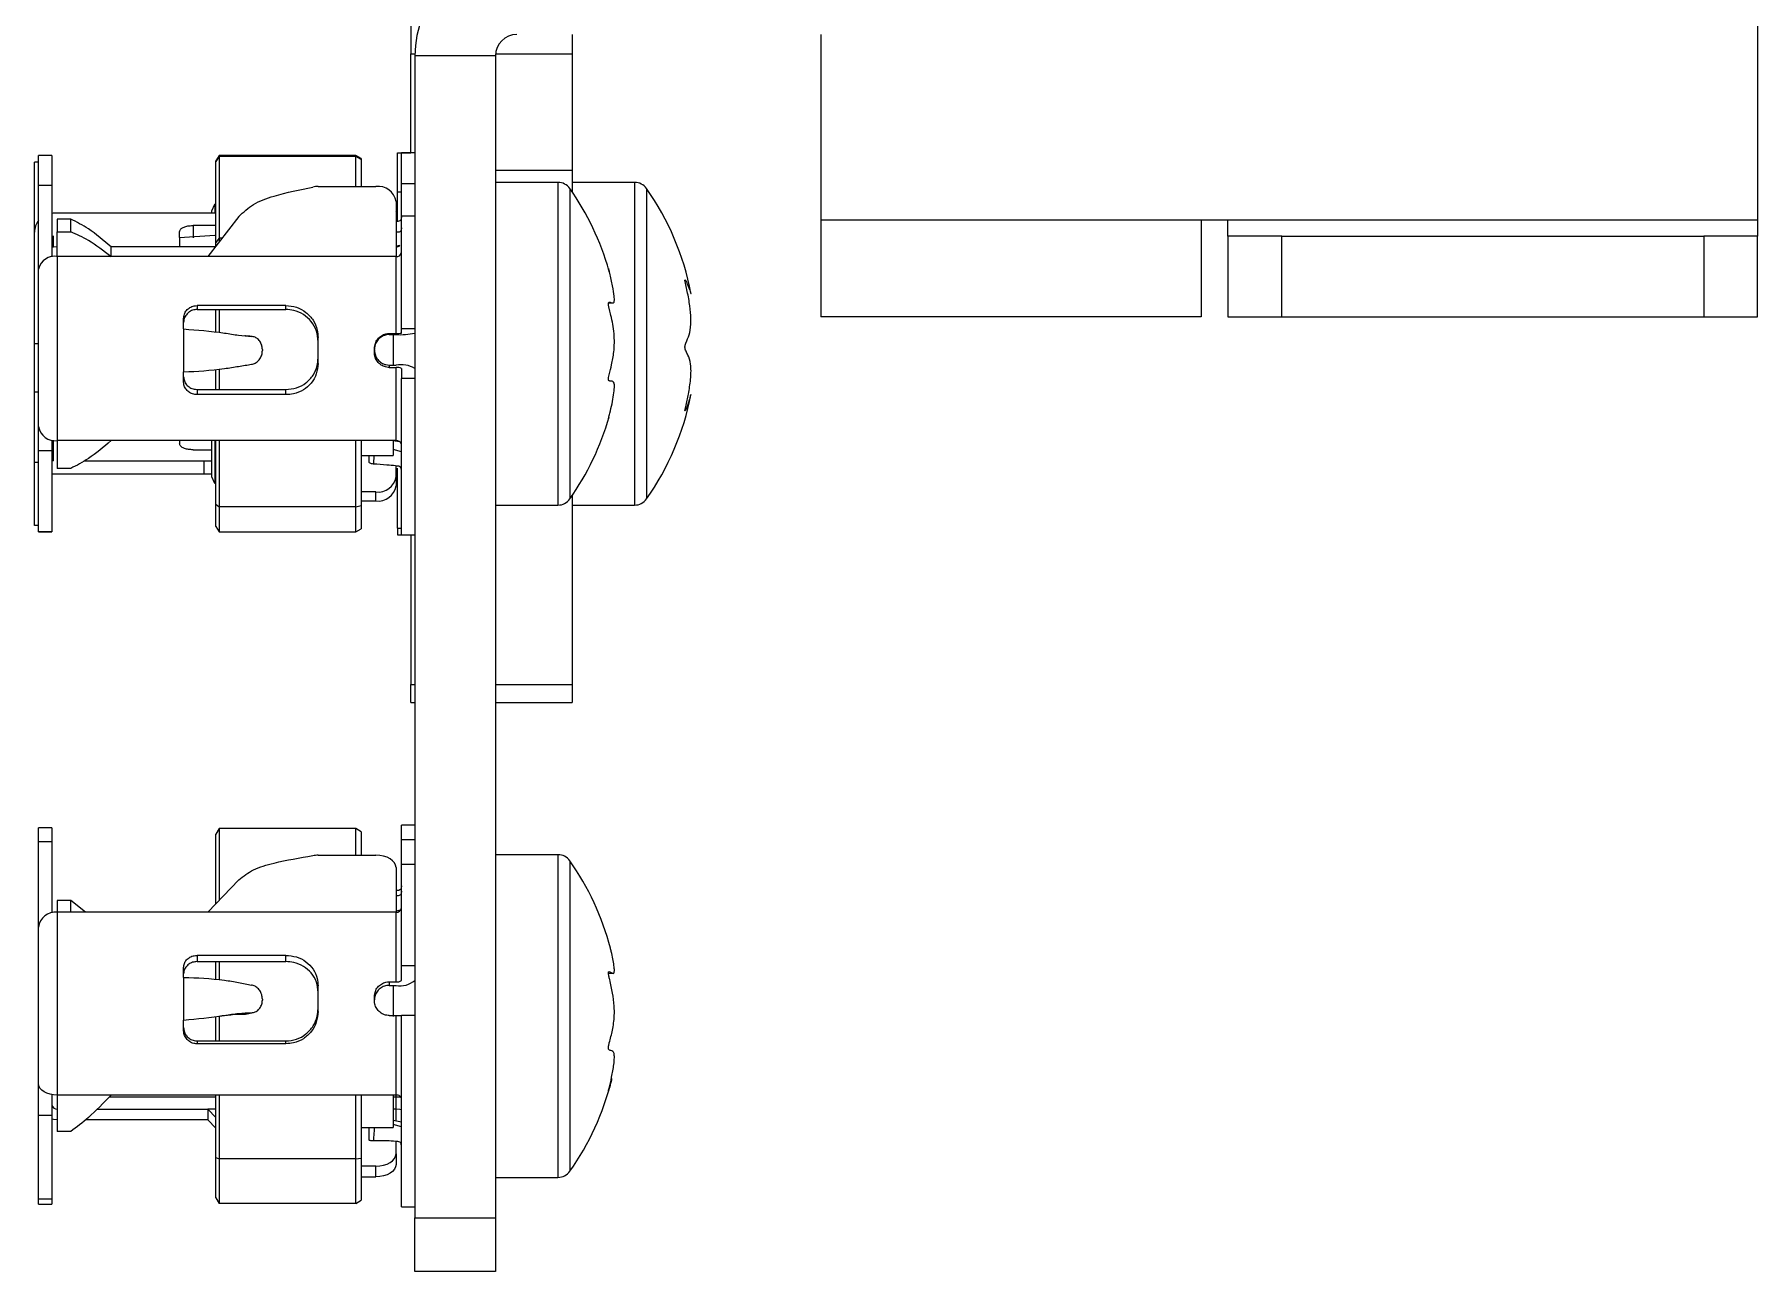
# Model space of a CAD drawing. Header units: millimetres. Extents: x -815 to 1480, y 650 to 1898.
# Drawn here: x -731.2 to -667.1, y 649.6 to 695.6 of the extents above; entities that cross this region are included whole.
import ezdxf

# ---------------------------------------------------------------- set-up
doc = ezdxf.new("R2010")
doc.units = ezdxf.units.MM

msp = doc.modelspace()

# ---------------------------------------------------------------- linework, layer by layer
at = {"color": 7, "linetype": 'Continuous', "lineweight": 25}
for p, q in [((-667.108, 702.131), (-667.108, 688.731)), ((-717.208, 699.525), (-717.208, 694.908)), ((-711.208, 695.631), (-711.208, 694.908)), ((-701.958, 695.631), (-701.958, 688.731)), ((-717.208, 691.231), (-717.208, 694.908)), ((-711.208, 694.908), (-711.208, 690.578)), ((-717.058, 694.831), (-717.058, 651.631)), ((-714.058, 694.831), (-714.058, 651.631)), ((-730.558, 691.131), (-731.058, 691.131)), ((-731.058, 690.011), (-731.058, 691.131)), ((-730.558, 691.131), (-730.558, 690.011)), ((-724.343, 691.131), (-724.458, 690.931)), ((-724.343, 691.095), (-724.458, 690.909)), ((-719.258, 691.131), (-724.343, 691.131)), ((-724.343, 691.131), (-724.343, 691.095)), ((-724.343, 691.095), (-724.343, 688.051)), ((-719.258, 691.095), (-724.343, 691.095)), ((-719.058, 691.016), (-719.258, 691.131)), ((-719.258, 691.095), (-719.258, 691.131)), ((-719.258, 689.978), (-719.258, 691.095)), ((-719.058, 690.988), (-719.258, 691.095)), ((-719.058, 691.016), (-719.058, 690.988)), ((-717.708, 691.231), (-717.208, 691.231)), ((-717.708, 689.764), (-717.708, 691.231)), ((-717.058, 691.231), (-717.558, 691.231)), ((-717.558, 690.087), (-717.558, 691.231)), ((-731.058, 690.889), (-731.208, 690.889)), ((-731.208, 688.281), (-731.208, 690.889)), ((-724.458, 690.909), (-724.458, 690.931)), ((-724.458, 687.897), (-724.458, 690.909)), ((-719.058, 690.988), (-719.058, 689.978)), ((-711.208, 690.578), (-711.208, 689.783)), ((-730.558, 690.011), (-731.058, 690.011)), ((-731.058, 687.004), (-731.058, 690.011)), ((-730.558, 690.011), (-730.558, 687.358)), ((-720.659, 689.978), (-718.508, 689.978)), ((-717.708, 688.681), (-717.708, 689.764)), ((-717.558, 689.764), (-717.708, 689.764)), ((-717.558, 688.884), (-717.558, 690.087)), ((-717.558, 690.087), (-717.058, 690.087)), ((-711.733, 690.131), (-714.058, 690.131)), ((-708.883, 690.131), (-711.208, 690.131)), ((-724.608, 689.077), (-724.493, 689.324)), ((-724.608, 688.981), (-724.608, 689.077)), ((-724.493, 689.324), (-724.493, 688.981)), ((-724.458, 689.324), (-724.493, 689.324)), ((-717.758, 689.421), (-717.758, 687.378)), ((-730.508, 688.981), (-730.558, 688.979)), ((-724.908, 688.981), (-730.508, 688.981)), ((-729.858, 688.769), (-730.358, 688.769)), ((-730.358, 688.769), (-730.358, 688.291)), ((-729.858, 688.291), (-729.858, 688.769)), ((-724.458, 688.527), (-725.308, 688.527)), ((-724.458, 688.981), (-724.908, 688.981)), ((-723.604, 688.864), (-724.758, 687.378)), ((-717.558, 684.691), (-717.558, 688.884)), ((-717.558, 688.884), (-717.058, 688.884)), ((-701.958, 688.731), (-701.958, 685.131)), ((-686.808, 688.731), (-687.808, 688.731)), ((-687.808, 688.731), (-687.808, 685.131)), ((-686.808, 688.131), (-686.808, 688.731)), ((-667.108, 688.731), (-667.108, 688.131)), ((-731.208, 684.131), (-731.208, 688.281)), ((-730.358, 688.291), (-729.858, 688.291)), ((-725.808, 688.079), (-725.808, 688.292)), ((-725.808, 688.079), (-724.493, 688.163)), ((-725.808, 688.079), (-725.808, 687.734)), ((-724.343, 688.051), (-724.458, 687.897)), ((-724.458, 687.734), (-724.458, 687.897)), ((-724.343, 688.051), (-724.343, 687.912)), ((-724.235, 688.051), (-724.343, 688.051)), ((-686.808, 688.131), (-686.808, 685.131)), ((-684.808, 688.131), (-686.808, 688.131)), ((-684.808, 688.131), (-669.108, 688.131)), ((-667.108, 688.131), (-669.108, 688.131)), ((-667.108, 685.131), (-667.108, 688.131)), ((-724.758, 687.378), (-730.358, 687.378)), ((-728.358, 687.378), (-728.358, 687.734)), ((-724.481, 687.734), (-728.358, 687.734)), ((-717.614, 687.782), (-717.758, 687.756)), ((-731.044, 687.004), (-731.058, 687.004)), ((-731.058, 686.909), (-731.058, 687.004)), ((-731.058, 681.048), (-731.058, 686.909)), ((-721.858, 685.551), (-725.158, 685.551)), ((-725.158, 685.404), (-721.858, 685.404)), ((-724.458, 684.571), (-724.458, 685.404)), ((-724.343, 685.404), (-724.343, 684.558)), ((-709.835, 685.647), (-709.699, 685.647)), ((-725.658, 684.681), (-725.658, 685.065)), ((-725.658, 684.681), (-725.658, 683.084)), ((-717.058, 684.691), (-717.558, 684.691)), ((-717.558, 684.529), (-717.558, 684.691)), ((-687.808, 685.131), (-701.958, 685.131)), ((-686.808, 685.131), (-684.808, 685.131)), ((-684.808, 685.131), (-669.108, 685.131)), ((-669.108, 685.131), (-667.108, 685.131)), ((-731.058, 684.131), (-731.208, 684.131)), ((-731.208, 682.325), (-731.208, 684.131)), ((-723.316, 684.416), (-723.372, 684.421)), ((-723.126, 684.401), (-723.135, 684.402)), ((-720.658, 683.401), (-720.658, 684.359)), ((-718.558, 683.795), (-718.558, 683.963)), ((-718.008, 684.513), (-717.758, 684.513)), ((-718.008, 684.474), (-717.758, 684.474)), ((-717.858, 684.474), (-717.858, 683.34)), ((-722.731, 683.915), (-722.731, 683.875)), ((-718.008, 683.34), (-717.758, 683.34)), ((-725.658, 682.708), (-725.658, 683.084)), ((-724.458, 682.433), (-724.458, 683.163)), ((-724.343, 683.177), (-724.343, 682.433)), ((-718.008, 683.249), (-717.758, 683.249)), ((-717.558, 683.213), (-717.558, 682.84)), ((-717.058, 682.84), (-717.558, 682.84)), ((-717.558, 677.031), (-717.558, 682.84)), ((-731.058, 682.325), (-731.208, 682.325)), ((-731.208, 679.715), (-731.208, 682.325)), ((-725.158, 682.433), (-721.858, 682.433)), ((-721.858, 682.238), (-725.158, 682.238)), ((-731.058, 680.146), (-731.058, 681.048)), ((-730.558, 680.146), (-731.058, 680.146)), ((-731.058, 677.14), (-731.058, 680.146)), ((-730.558, 680.55), (-730.558, 680.146)), ((-730.558, 680.146), (-730.558, 677.14)), ((-728.358, 680.528), (-730.358, 680.528)), ((-717.758, 680.528), (-728.358, 680.528)), ((-725.808, 680.528), (-725.808, 680.426)), ((-725.308, 680.189), (-724.608, 680.189)), ((-724.608, 679.185), (-724.608, 680.528)), ((-724.493, 680.543), (-724.493, 678.938)), ((-724.458, 680.499), (-724.481, 680.528)), ((-724.458, 678.166), (-724.458, 680.528)), ((-724.343, 680.528), (-724.343, 678.063)), ((-719.258, 678.063), (-719.258, 680.528)), ((-719.058, 680.528), (-719.058, 678.122)), ((-717.858, 680.528), (-717.858, 679.981)), ((-717.558, 680.47), (-717.858, 680.525)), ((-717.558, 680.106), (-717.858, 680.201)), ((-717.758, 680.507), (-717.758, 680.528)), ((-731.208, 677.373), (-731.208, 679.715)), ((-731.058, 679.715), (-731.208, 679.715)), ((-729.858, 679.494), (-730.358, 679.494)), ((-729.346, 679.781), (-724.908, 679.781)), ((-724.908, 679.781), (-724.908, 679.281)), ((-724.908, 679.781), (-724.608, 679.781)), ((-719.058, 679.981), (-717.858, 679.981)), ((-717.758, 679.176), (-717.758, 679.587)), ((-717.708, 677.273), (-717.708, 679.501)), ((-730.508, 679.281), (-730.558, 679.283)), ((-724.908, 679.281), (-730.508, 679.281)), ((-724.608, 679.281), (-724.908, 679.281)), ((-724.493, 678.938), (-724.608, 679.185)), ((-724.458, 678.938), (-724.493, 678.938)), ((-717.758, 679.176), (-717.758, 678.842)), ((-718.508, 678.619), (-719.058, 678.619)), ((-719.058, 678.284), (-718.508, 678.284)), ((-711.208, 678.48), (-711.208, 671.461)), ((-724.458, 678.166), (-724.343, 678.063)), ((-724.458, 677.331), (-724.458, 678.166)), ((-719.258, 678.063), (-724.343, 678.063)), ((-724.343, 678.063), (-724.343, 677.131)), ((-719.258, 678.063), (-719.058, 678.122)), ((-719.258, 677.131), (-719.258, 678.063)), ((-719.058, 678.122), (-719.058, 677.247)), ((-714.058, 678.131), (-711.733, 678.131)), ((-711.208, 678.131), (-708.883, 678.131)), ((-731.058, 677.373), (-731.208, 677.373)), ((-730.558, 677.14), (-731.058, 677.14)), ((-731.058, 677.131), (-731.058, 677.14)), ((-731.058, 677.131), (-730.558, 677.131)), ((-730.558, 677.14), (-730.558, 677.131)), ((-724.458, 677.331), (-724.343, 677.131)), ((-724.343, 677.131), (-719.258, 677.131)), ((-719.258, 677.131), (-719.058, 677.247)), ((-717.708, 677.273), (-717.558, 677.273)), ((-717.708, 677.273), (-717.708, 677.031)), ((-717.708, 677.031), (-717.208, 677.031)), ((-717.558, 677.031), (-717.058, 677.031)), ((-717.208, 677.031), (-717.208, 671.461)), ((-717.208, 670.791), (-717.208, 671.461)), ((-711.208, 671.461), (-711.208, 670.791)), ((-717.208, 670.791), (-717.058, 670.791)), ((-714.058, 670.791), (-711.208, 670.791)), ((-730.558, 666.131), (-731.058, 666.131)), ((-731.058, 665.613), (-731.058, 666.131)), ((-730.558, 666.131), (-730.558, 665.613)), ((-724.343, 666.106), (-724.458, 665.893)), ((-724.343, 666.106), (-724.343, 663.426)), ((-719.258, 666.106), (-724.343, 666.106)), ((-719.258, 665.11), (-719.258, 666.106)), ((-719.058, 665.984), (-719.258, 666.106)), ((-717.058, 666.231), (-717.558, 666.231)), ((-717.558, 665.701), (-717.558, 666.231)), ((-730.558, 665.613), (-731.058, 665.613)), ((-731.058, 662.51), (-731.058, 665.613)), ((-730.558, 665.613), (-730.558, 662.967)), ((-724.458, 663.305), (-724.458, 665.893)), ((-719.058, 665.984), (-719.058, 665.11)), ((-717.558, 664.78), (-717.558, 665.701)), ((-717.558, 665.701), (-717.058, 665.701)), ((-720.659, 665.11), (-718.508, 665.11)), ((-717.558, 664.78), (-717.058, 664.78)), ((-717.558, 660.994), (-717.558, 664.78)), ((-711.733, 665.131), (-714.058, 665.131)), ((-723.604, 664.201), (-724.758, 662.99)), ((-717.758, 664.656), (-717.758, 662.99)), ((-729.858, 663.425), (-730.358, 663.425)), ((-730.358, 663.425), (-730.358, 662.982)), ((-724.758, 662.99), (-730.358, 662.99)), ((-729.858, 662.982), (-729.858, 663.425)), ((-729.308, 662.99), (-729.858, 663.425)), ((-717.558, 663.083), (-717.758, 663.037)), ((-731.052, 662.51), (-731.058, 662.51)), ((-731.058, 662.433), (-731.058, 662.51)), ((-731.058, 656.617), (-731.058, 662.433)), ((-725.658, 660.566), (-725.658, 660.932)), ((-721.858, 661.387), (-725.158, 661.387)), ((-725.158, 661.154), (-721.858, 661.154)), ((-724.458, 660.513), (-724.458, 661.154)), ((-724.343, 661.154), (-724.343, 660.505)), ((-717.058, 660.994), (-717.558, 660.994)), ((-717.558, 660.456), (-717.558, 660.994)), ((-725.658, 660.566), (-725.658, 658.98)), ((-720.658, 659.304), (-720.658, 660.254)), ((-718.008, 660.404), (-717.758, 660.404)), ((-718.008, 660.273), (-717.758, 660.273)), ((-717.858, 660.273), (-717.858, 659.115)), ((-709.857, 660.72), (-709.683, 660.72)), ((-722.731, 659.76), (-722.731, 659.72)), ((-718.558, 659.699), (-718.558, 659.865)), ((-725.658, 658.593), (-725.658, 658.98)), ((-724.458, 658.205), (-724.458, 659.117)), ((-724.343, 659.133), (-724.343, 658.205)), ((-723.3, 659.21), (-723.055, 659.265)), ((-718.008, 659.149), (-717.758, 659.149)), ((-717.058, 659.157), (-717.558, 659.157)), ((-717.558, 652.031), (-717.558, 659.157)), ((-725.158, 658.205), (-721.858, 658.205)), ((-721.858, 658.099), (-725.158, 658.099)), ((-731.058, 655.431), (-731.058, 656.617)), ((-730.558, 656.211), (-730.558, 655.431)), ((-728.358, 656.193), (-730.358, 656.193)), ((-728.421, 656.131), (-724.458, 656.131)), ((-717.758, 656.193), (-728.358, 656.193)), ((-724.458, 653.875), (-724.458, 656.193)), ((-724.343, 656.193), (-724.343, 653.816)), ((-719.258, 653.816), (-719.258, 656.193)), ((-719.058, 656.193), (-719.058, 653.85)), ((-717.858, 656.193), (-717.858, 654.981)), ((-717.858, 656.131), (-717.584, 656.131)), ((-730.558, 655.431), (-731.058, 655.431)), ((-731.058, 652.327), (-731.058, 655.431)), ((-730.558, 655.431), (-730.558, 652.327)), ((-724.758, 655.273), (-729.308, 655.273)), ((-728.885, 655.67), (-724.758, 655.67)), ((-724.758, 655.67), (-724.458, 655.356)), ((-724.758, 655.67), (-724.758, 655.273)), ((-724.458, 654.958), (-724.758, 655.273)), ((-717.558, 655.18), (-717.858, 655.249)), ((-717.758, 655.226), (-717.758, 655.67)), ((-729.858, 654.838), (-730.358, 654.838)), ((-719.058, 654.981), (-717.858, 654.981)), ((-717.558, 655.006), (-717.858, 655.094)), ((-717.758, 654.004), (-717.758, 654.469)), ((-724.458, 653.875), (-724.343, 653.816)), ((-724.458, 652.369), (-724.458, 653.875)), ((-719.258, 653.816), (-719.058, 653.85)), ((-719.058, 653.85), (-719.058, 652.279)), ((-717.758, 654.004), (-717.758, 653.607)), ((-719.258, 653.816), (-724.343, 653.816)), ((-724.343, 653.816), (-724.343, 652.156)), ((-719.258, 652.156), (-719.258, 653.816)), ((-718.508, 653.55), (-719.058, 653.55)), ((-719.058, 653.152), (-718.508, 653.152)), ((-714.058, 653.131), (-711.733, 653.131)), ((-730.558, 652.327), (-731.058, 652.327)), ((-731.058, 652.131), (-731.058, 652.327)), ((-731.058, 652.131), (-730.558, 652.131)), ((-730.558, 652.327), (-730.558, 652.131)), ((-724.458, 652.369), (-724.343, 652.156)), ((-719.258, 652.156), (-724.343, 652.156)), ((-719.258, 652.156), (-719.058, 652.279)), ((-717.558, 652.031), (-717.058, 652.031)), ((-717.058, 649.631), (-717.058, 651.631)), ((-714.058, 651.631), (-714.058, 649.631)), ((-714.058, 649.631), (-717.058, 649.631))]:
    msp.add_line(p, q, dxfattribs=at)
at = {"color": 8, "linetype": 'Continuous', "lineweight": 18}
for p, q in [((-717.208, 694.908), (-717.058, 694.908)), ((-714.055, 694.908), (-711.208, 694.908)), ((-714.058, 694.831), (-717.058, 694.831)), ((-711.208, 690.578), (-714.058, 690.578)), ((-711.733, 690.131), (-711.733, 689.431)), ((-711.292, 689.903), (-711.292, 689.229)), ((-708.883, 690.131), (-708.883, 678.131)), ((-708.442, 689.903), (-708.442, 678.36)), ((-711.733, 689.431), (-711.733, 678.131)), ((-711.292, 689.229), (-711.292, 678.36)), ((-725.308, 688.527), (-725.308, 688.074)), ((-687.808, 688.731), (-701.958, 688.731)), ((-667.108, 688.731), (-686.808, 688.731)), ((-730.508, 688.144), (-730.508, 687.722)), ((-684.808, 685.131), (-684.808, 688.131)), ((-669.108, 688.131), (-669.108, 685.131)), ((-730.358, 687.378), (-730.358, 680.528)), ((-717.758, 687.378), (-724.758, 687.378)), ((-717.758, 684.513), (-717.758, 687.378)), ((-725.158, 685.551), (-725.158, 685.404)), ((-721.858, 685.404), (-721.858, 685.551)), ((-718.008, 684.513), (-718.008, 684.474)), ((-718.008, 683.34), (-718.008, 683.249)), ((-717.758, 680.528), (-717.758, 683.249)), ((-725.158, 682.433), (-725.158, 682.238)), ((-721.858, 682.238), (-721.858, 682.433)), ((-730.508, 680.54), (-730.508, 679.781)), ((-718.508, 678.284), (-718.508, 678.619)), ((-717.208, 671.461), (-717.058, 671.461)), ((-714.058, 671.461), (-711.208, 671.461)), ((-711.733, 665.131), (-711.733, 659.648)), ((-711.292, 664.903), (-711.292, 659.628)), ((-730.358, 662.99), (-730.358, 656.193)), ((-717.758, 662.99), (-724.758, 662.99)), ((-717.758, 660.404), (-717.758, 662.99)), ((-725.158, 661.387), (-725.158, 661.154)), ((-721.858, 661.154), (-721.858, 661.387)), ((-718.008, 660.404), (-718.008, 660.273)), ((-711.733, 659.648), (-711.733, 653.131)), ((-711.292, 659.628), (-711.292, 653.36)), ((-717.758, 656.193), (-717.758, 659.149)), ((-725.158, 658.205), (-725.158, 658.099)), ((-721.858, 658.099), (-721.858, 658.205)), ((-730.358, 656.193), (-730.358, 655.67)), ((-717.758, 655.67), (-717.758, 656.193)), ((-724.458, 655.67), (-724.758, 655.67)), ((-717.758, 655.67), (-717.858, 655.67)), ((-718.508, 653.152), (-718.508, 653.55)), ((-717.058, 651.631), (-714.058, 651.631))]:
    msp.add_line(p, q, dxfattribs=at)
at = {"color": 7, "linetype": 'Continuous', "lineweight": 25, "flags": 128}
for points in [[(-730.358, 687.734), (-730.495, 687.724), (-730.558, 687.713)], [(-730.558, 679.788), (-730.547, 679.785), (-730.508, 679.781)], [(-717.758, 664.656), (-717.773, 664.745), (-717.815, 664.83), (-717.885, 664.908), (-717.978, 664.977), (-718.092, 665.034), (-718.221, 665.076), (-718.362, 665.101), (-718.508, 665.11)], [(-730.358, 656.193), (-730.495, 656.201), (-730.626, 656.225), (-730.747, 656.264), (-730.853, 656.317), (-730.94, 656.381), (-731.005, 656.455), (-731.045, 656.534), (-731.058, 656.617)], [(-717.558, 656.072), (-717.562, 656.095), (-717.574, 656.118), (-717.592, 656.139), (-717.617, 656.157), (-717.647, 656.173), (-717.682, 656.184), (-717.719, 656.191), (-717.758, 656.193)], [(-730.358, 655.273), (-730.495, 655.283), (-730.558, 655.296)], [(-717.558, 655.647), (-717.622, 655.66), (-717.758, 655.67)], [(-718.508, 653.55), (-718.362, 653.559), (-718.221, 653.585), (-718.092, 653.627), (-717.978, 653.683), (-717.885, 653.752), (-717.815, 653.83), (-717.773, 653.916), (-717.758, 654.004)], [(-717.758, 653.607), (-717.773, 653.518), (-717.815, 653.433), (-717.885, 653.354), (-717.978, 653.285), (-718.092, 653.229), (-718.221, 653.187), (-718.362, 653.161), (-718.508, 653.152)]]:
    msp.add_lwpolyline(points, dxfattribs=at)
at = {"color": 8, "linetype": 'Continuous', "lineweight": 18, "flags": 128}
for points in [[(-718.58, 679.981), (-718.584, 679.894), (-718.594, 679.75), (-718.601, 679.658), (-718.601, 679.658), (-718.601, 679.658)], [(-718.573, 654.981), (-718.577, 654.883), (-718.584, 654.738), (-718.594, 654.588), (-718.601, 654.492), (-718.601, 654.492), (-718.601, 654.492)]]:
    msp.add_lwpolyline(points, dxfattribs=at)
at = {"color": 7, "linetype": 'Continuous', "lineweight": 25}
for centre, radius, start, end in [((-713.258, 694.831), 3.8, 90, 180), ((-713.258, 694.831), 0.8, 90, 180), ((-720.66, 688.982), 0.996, 89.96573, 101.24283), ((-718.424, 689.308), 0.676, 9.63694, 97.14426), ((-711.733, 689.591), 0.54, 35.25153, 90), ((-719.458, 684.131), 10, 15.8038, 35.25153), ((-708.883, 689.591), 0.54, 35.25153, 90), ((-716.608, 684.131), 10, 10.85413, 35.25153), ((-717.908, 689.181), 0.2, 318.59038, 0), ((-730.508, 688.281), 0.7, 141.78679, 180), ((-730.455, 686.765), 0.62, 81.04376, 166.55137), ((-717.753, 687.969), 0.234, 268.74113, 306.93082), ((-717.731, 687.553), 0.177, 261.04376, 346.55137), ((-717.709, 685.16), 0.648, 265.60416, 283.40633), ((-717.584, 686.736), 2.269, 265.60416, 283.40633), ((-717.589, 682.282), 1.071, 60.29019, 99.09044), ((-717.71, 682.947), 0.306, 60.29019, 99.09044), ((-716.608, 684.131), 10, 324.74847, 349.10281), ((-719.458, 684.131), 10, 324.74847, 344.24217), ((-730.437, 681.154), 0.63, 189.63694, 277.14426), ((-717.736, 680.349), 0.18, 9.63694, 97.14426), ((-718.424, 679.289), 0.676, 262.85574, 350.36306), ((-718.424, 678.955), 0.676, 262.85574, 350.36306), ((-717.908, 679.081), 0.2, 0, 41.40962), ((-711.733, 678.671), 0.54, 270, 324.74847), ((-708.883, 678.671), 0.54, 270, 324.74847), ((-720.66, 663.896), 1.214, 89.96029, 99.18959), ((-711.733, 664.591), 0.54, 35.25153, 90), ((-719.458, 659.131), 10, 14.61668, 35.25153), ((-730.423, 662.352), 0.641, 84.2482, 172.76341), ((-717.74, 663.172), 0.183, 264.2482, 352.76341), ((-717.712, 660.634), 0.235, 258.55237, 310.85275), ((-717.595, 661.077), 0.821, 258.55237, 310.85275), ((-717.708, 672.657), 13.508, 269.78792, 270.63627), ((-719.458, 659.131), 10, 324.74847, 346.16033), ((-730.377, 655.853), 0.183, 187.23659, 275.7518), ((-711.733, 653.671), 0.54, 270, 324.74847)]:
    msp.add_arc(centre, radius, start, end, dxfattribs=at)
for points, knots in [([(-723.604, 688.864), (-723.434, 689.023), (-723.084, 689.355), (-722.102, 689.704), (-721.338, 689.86), (-720.854, 689.959)], [0, 0, 0, 0, 0.2540266, 0.5265912, 1, 1, 1, 1]), ([(-728.358, 687.734), (-728.638, 687.974), (-729.138, 688.401), (-729.638, 688.656), (-729.858, 688.769)], [0, 0, 0, 0, 0.5599109, 1, 1, 1, 1]), ([(-725.808, 688.292), (-725.803, 688.32), (-725.792, 688.377), (-725.706, 688.447), (-725.58, 688.497), (-725.439, 688.523), (-725.346, 688.526), (-725.308, 688.527)], [0, 0, 0, 0, 0.214373, 0.428779, 0.642592, 0.856666, 1, 1, 1, 1]), ([(-717.558, 688.855), (-717.559, 688.836), (-717.561, 688.797), (-717.578, 688.745), (-717.616, 688.692), (-717.688, 688.683), (-717.736, 688.677), (-717.758, 688.675)], [0, 0, 0, 0, 0.1953532, 0.3776399, 0.5390508, 0.7822387, 1, 1, 1, 1]), ([(-717.558, 688.441), (-717.559, 688.421), (-717.561, 688.383), (-717.578, 688.333), (-717.615, 688.285), (-717.686, 688.28), (-717.734, 688.28), (-717.758, 688.28)], [0, 0, 0, 0, 0.195302, 0.377541, 0.538909, 0.761383, 1, 1, 1, 1]), ([(-730.358, 687.363), (-730.358, 687.582), (-730.358, 687.974), (-730.358, 688.194), (-730.358, 688.291)], [0, 0, 0, 0, 0.559785, 1, 1, 1, 1]), ([(-728.358, 687.363), (-728.638, 687.582), (-729.139, 687.974), (-729.638, 688.194), (-729.858, 688.291)], [0, 0, 0, 0, 0.559868, 1, 1, 1, 1]), ([(-709.858, 682.818), (-709.858, 682.827), (-709.857, 682.846), (-709.849, 682.902), (-709.806, 683.082), (-709.725, 683.37), (-709.656, 683.755), (-709.628, 684.158), (-709.65, 684.648), (-709.726, 685.042), (-709.808, 685.361), (-709.84, 685.491), (-709.853, 685.561), (-709.858, 685.6), (-709.859, 685.624), (-709.856, 685.644), (-709.846, 685.669), (-709.789, 685.683), (-709.697, 685.629), (-709.63, 685.659), (-709.636, 685.911), (-709.696, 686.293), (-709.778, 686.642), (-709.835, 686.852), (-709.851, 686.908), (-709.857, 686.927), (-709.859, 686.931), (-709.857, 686.923), (-709.848, 686.892), (-709.835, 686.843), (-709.825, 686.8), (-709.822, 686.788)], [0, 0, 0, 0, 0.004096, 0.009858, 0.025822, 0.097181, 0.18208, 0.235847, 0.290054, 0.408233, 0.447071, 0.466532, 0.476317, 0.480541, 0.484808, 0.488473, 0.494931, 0.514928, 0.608295, 0.702487, 0.757757, 0.836636, 0.925016, 0.947118, 0.958223, 0.962691, 0.967209, 0.971067, 0.9769, 0.993487, 1, 1, 1, 1]), ([(-706.79, 682.243), (-706.79, 682.241), (-706.79, 682.231), (-706.849, 682.019), (-706.927, 681.793), (-706.985, 681.664), (-707.001, 681.638), (-707.007, 681.636), (-707.009, 681.645), (-707.007, 681.665), (-706.998, 681.713), (-706.953, 681.915), (-706.871, 682.284), (-706.802, 682.738), (-706.778, 683.131), (-706.802, 683.463), (-706.874, 683.667), (-706.955, 683.821), (-706.993, 683.909), (-707.005, 683.96), (-707.008, 683.989), (-707.009, 684.014), (-707.006, 684.043), (-706.996, 684.097), (-706.939, 684.251), (-706.848, 684.448), (-706.781, 684.771), (-706.785, 685.217), (-706.843, 685.689), (-706.921, 686.07), (-706.979, 686.33), (-707, 686.424), (-707.008, 686.476), (-707.009, 686.493), (-707.007, 686.503), (-706.999, 686.504), (-706.957, 686.442), (-706.875, 686.246), (-706.807, 686.059), (-706.779, 685.973), (-706.787, 686.008), (-706.789, 686.017)], [0, 0, 0, 0, 0.01333, 0.067717, 0.128655, 0.143895, 0.151551, 0.154632, 0.157747, 0.160407, 0.164429, 0.175866, 0.227214, 0.286665, 0.323257, 0.360059, 0.431776, 0.467167, 0.481776, 0.486361, 0.489306, 0.491814, 0.494316, 0.498755, 0.512464, 0.576388, 0.640841, 0.678897, 0.732261, 0.791575, 0.805079, 0.818709, 0.821775, 0.824341, 0.826909, 0.830823, 0.841608, 0.889694, 0.951161, 0.988147, 1, 1, 1, 1]), ([(-725.658, 685.065), (-725.653, 685.12), (-725.642, 685.23), (-725.556, 685.375), (-725.43, 685.484), (-725.289, 685.542), (-725.196, 685.548), (-725.158, 685.551)], [0, 0, 0, 0, 0.214373, 0.428779, 0.642592, 0.856666, 1, 1, 1, 1]), ([(-725.158, 685.404), (-725.215, 685.399), (-725.327, 685.389), (-725.477, 685.306), (-725.59, 685.183), (-725.65, 685.046), (-725.656, 684.955), (-725.658, 684.918)], [0, 0, 0, 0, 0.2143846, 0.4287723, 0.6430331, 0.8568019, 1, 1, 1, 1]), ([(-721.858, 685.551), (-721.723, 685.538), (-721.454, 685.513), (-721.095, 685.314), (-720.825, 685.018), (-720.68, 684.681), (-720.665, 684.454), (-720.658, 684.359)], [0, 0, 0, 0, 0.2132377, 0.4264897, 0.6391595, 0.8495978, 1, 1, 1, 1]), ([(-720.658, 684.208), (-720.671, 684.342), (-720.695, 684.611), (-720.893, 684.967), (-721.189, 685.233), (-721.528, 685.381), (-721.76, 685.398), (-721.858, 685.404)], [0, 0, 0, 0, 0.212376, 0.424979, 0.633479, 0.843609, 1, 1, 1, 1]), ([(-725.658, 684.681), (-725.16, 684.643), (-724.488, 684.592), (-723.594, 684.439), (-723.289, 684.414), (-723.134, 684.402)], [0, 0, 0, 0, 0.587693, 0.790818, 1, 1, 1, 1]), ([(-722.731, 683.915), (-722.736, 683.971), (-722.746, 684.083), (-722.821, 684.231), (-722.932, 684.341), (-723.044, 684.392), (-723.114, 684.399), (-723.134, 684.402)], [0, 0, 0, 0, 0.2258834, 0.4517668, 0.6776501, 0.9035238, 1, 1, 1, 1]), ([(-718.558, 683.963), (-718.552, 684.024), (-718.54, 684.148), (-718.446, 684.313), (-718.307, 684.437), (-718.152, 684.504), (-718.05, 684.511), (-718.008, 684.513)], [0, 0, 0, 0, 0.214305, 0.42865, 0.642279, 0.856223, 1, 1, 1, 1]), ([(-718.008, 684.474), (-718.07, 684.468), (-718.194, 684.456), (-718.359, 684.361), (-718.483, 684.222), (-718.549, 684.067), (-718.556, 683.964), (-718.558, 683.923)], [0, 0, 0, 0, 0.214319, 0.428642, 0.642812, 0.856387, 1, 1, 1, 1]), ([(-725.658, 683.084), (-725.16, 683.109), (-724.488, 683.143), (-723.594, 683.296), (-723.289, 683.342), (-723.134, 683.366)], [0, 0, 0, 0, 0.587693, 0.790818, 1, 1, 1, 1]), ([(-723.134, 683.366), (-723.086, 683.377), (-722.988, 683.4), (-722.864, 683.501), (-722.774, 683.638), (-722.735, 683.771), (-722.732, 683.851), (-722.731, 683.875)], [0, 0, 0, 0, 0.225867, 0.451734, 0.677598, 0.903479, 1, 1, 1, 1]), ([(-721.858, 682.433), (-721.723, 682.445), (-721.454, 682.469), (-721.095, 682.661), (-720.825, 682.949), (-720.68, 683.282), (-720.665, 683.508), (-720.658, 683.604)], [0, 0, 0, 0, 0.212875, 0.425767, 0.637937, 0.847353, 1, 1, 1, 1]), ([(-720.658, 683.401), (-720.671, 683.269), (-720.696, 683.003), (-720.896, 682.657), (-721.193, 682.4), (-721.532, 682.259), (-721.762, 682.244), (-721.858, 682.238)], [0, 0, 0, 0, 0.2128333, 0.4258501, 0.6355415, 0.8465873, 1, 1, 1, 1]), ([(-718.558, 683.887), (-718.552, 683.825), (-718.54, 683.702), (-718.446, 683.538), (-718.308, 683.415), (-718.153, 683.349), (-718.05, 683.343), (-718.008, 683.34)], [0, 0, 0, 0, 0.214211, 0.428471, 0.641842, 0.855602, 1, 1, 1, 1]), ([(-718.008, 683.249), (-718.07, 683.255), (-718.194, 683.267), (-718.359, 683.36), (-718.483, 683.498), (-718.549, 683.652), (-718.556, 683.754), (-718.558, 683.795)], [0, 0, 0, 0, 0.214393, 0.428789, 0.643061, 0.856854, 1, 1, 1, 1]), ([(-725.658, 682.904), (-725.653, 682.851), (-725.642, 682.743), (-725.556, 682.602), (-725.43, 682.497), (-725.289, 682.441), (-725.196, 682.435), (-725.158, 682.433)], [0, 0, 0, 0, 0.214295, 0.42863, 0.64223, 0.856153, 1, 1, 1, 1]), ([(-725.158, 682.238), (-725.215, 682.243), (-725.327, 682.253), (-725.477, 682.333), (-725.59, 682.451), (-725.65, 682.584), (-725.656, 682.672), (-725.658, 682.708)], [0, 0, 0, 0, 0.214445, 0.428893, 0.643239, 0.857188, 1, 1, 1, 1]), ([(-709.835, 681.412), (-709.84, 681.396), (-709.848, 681.368), (-709.855, 681.342), (-709.858, 681.332), (-709.858, 681.333), (-709.854, 681.349), (-709.837, 681.413), (-709.757, 681.717), (-709.671, 682.13), (-709.627, 682.526), (-709.647, 682.736), (-709.719, 682.739), (-709.792, 682.74), (-709.819, 682.746), (-709.839, 682.756), (-709.851, 682.772), (-709.857, 682.796), (-709.858, 682.811), (-709.858, 682.818)], [0, 0, 0, 0, 0.018644, 0.033299, 0.041271, 0.049309, 0.058384, 0.074671, 0.136829, 0.382246, 0.498195, 0.615626, 0.843525, 0.899785, 0.93556, 0.959105, 0.982786, 0.992239, 1, 1, 1, 1]), ([(-730.358, 680.528), (-730.358, 680.289), (-730.358, 679.861), (-730.358, 679.606), (-730.358, 679.494)], [0, 0, 0, 0, 0.559866, 1, 1, 1, 1]), ([(-728.358, 680.528), (-728.638, 680.289), (-729.138, 679.861), (-729.638, 679.606), (-729.858, 679.494)], [0, 0, 0, 0, 0.559911, 1, 1, 1, 1]), ([(-725.308, 680.189), (-725.365, 680.191), (-725.477, 680.196), (-725.627, 680.233), (-725.74, 680.291), (-725.8, 680.359), (-725.806, 680.407), (-725.808, 680.426)], [0, 0, 0, 0, 0.2143846, 0.4287723, 0.6430331, 0.8568019, 1, 1, 1, 1]), ([(-718.758, 679.727), (-718.758, 679.758), (-718.758, 679.837), (-718.758, 679.922), (-718.758, 679.976), (-718.758, 679.981)], [0, 0, 0, 0, 0.357966, 0.937989, 1, 1, 1, 1]), ([(-718.601, 679.658), (-718.624, 679.661), (-718.673, 679.666), (-718.727, 679.684), (-718.755, 679.706), (-718.757, 679.721), (-718.758, 679.727)], [0, 0, 0, 0, 0.266331, 0.548449, 0.829136, 1, 1, 1, 1]), ([(-717.558, 679.407), (-717.559, 679.427), (-717.561, 679.465), (-717.578, 679.518), (-717.616, 679.571), (-717.693, 679.58), (-717.854, 679.598), (-718.166, 679.628), (-718.436, 679.647), (-718.601, 679.658)], [0, 0, 0, 0, 0.052051, 0.100621, 0.143629, 0.208426, 0.277664, 0.558659, 1, 1, 1, 1]), ([(-723.604, 664.201), (-723.434, 664.332), (-723.084, 664.602), (-722.102, 664.887), (-721.338, 665.014), (-720.854, 665.095)], [0, 0, 0, 0, 0.254027, 0.526591, 1, 1, 1, 1]), ([(-717.558, 663.977), (-717.559, 663.956), (-717.561, 663.916), (-717.578, 663.861), (-717.616, 663.807), (-717.688, 663.799), (-717.736, 663.795), (-717.758, 663.793)], [0, 0, 0, 0, 0.195353, 0.37764, 0.539051, 0.782239, 1, 1, 1, 1]), ([(-717.558, 663.779), (-717.559, 663.758), (-717.561, 663.718), (-717.578, 663.664), (-717.615, 663.613), (-717.686, 663.606), (-717.734, 663.605), (-717.758, 663.604)], [0, 0, 0, 0, 0.195302, 0.377541, 0.538909, 0.761383, 1, 1, 1, 1]), ([(-709.858, 656.342), (-709.858, 656.343), (-709.857, 656.348), (-709.849, 656.382), (-709.806, 656.545), (-709.725, 656.883), (-709.656, 657.282), (-709.628, 657.598), (-709.65, 657.81), (-709.726, 657.835), (-709.808, 657.855), (-709.84, 657.876), (-709.853, 657.903), (-709.858, 657.928), (-709.859, 657.951), (-709.856, 657.982), (-709.846, 658.046), (-709.789, 658.266), (-709.697, 658.594), (-709.63, 659.058), (-709.636, 659.558), (-709.696, 660.011), (-709.778, 660.356), (-709.835, 660.59), (-709.851, 660.668), (-709.857, 660.711), (-709.859, 660.737), (-709.857, 660.758), (-709.848, 660.78), (-709.803, 660.79), (-709.721, 660.727), (-709.652, 660.703), (-709.628, 660.798), (-709.652, 661.068), (-709.714, 661.392), (-709.773, 661.615), (-709.784, 661.658)], [0, 0, 0, 0, 0.002947, 0.007093, 0.01858, 0.069926, 0.131014, 0.169702, 0.208706, 0.29374, 0.321686, 0.335689, 0.34273, 0.345769, 0.34884, 0.351477, 0.356123, 0.370512, 0.437694, 0.505469, 0.545238, 0.601994, 0.665587, 0.681491, 0.689481, 0.692696, 0.695947, 0.698723, 0.70292, 0.714856, 0.76844, 0.830481, 0.868668, 0.907073, 0.981915, 1, 1, 1, 1]), ([(-725.658, 660.932), (-725.653, 660.984), (-725.642, 661.088), (-725.556, 661.224), (-725.43, 661.325), (-725.289, 661.379), (-725.196, 661.384), (-725.158, 661.387)], [0, 0, 0, 0, 0.2143729, 0.4287785, 0.6425919, 0.8566662, 1, 1, 1, 1]), ([(-725.158, 661.154), (-725.215, 661.149), (-725.327, 661.139), (-725.477, 661.063), (-725.59, 660.948), (-725.65, 660.82), (-725.656, 660.733), (-725.658, 660.698)], [0, 0, 0, 0, 0.2143846, 0.4287723, 0.6430331, 0.8568019, 1, 1, 1, 1]), ([(-721.858, 661.387), (-721.723, 661.375), (-721.454, 661.352), (-721.095, 661.167), (-720.825, 660.888), (-720.68, 660.566), (-720.665, 660.346), (-720.658, 660.254)], [0, 0, 0, 0, 0.213238, 0.42649, 0.63916, 0.849598, 1, 1, 1, 1]), ([(-720.658, 660.013), (-720.671, 660.144), (-720.695, 660.406), (-720.893, 660.745), (-721.189, 660.995), (-721.528, 661.133), (-721.76, 661.148), (-721.858, 661.154)], [0, 0, 0, 0, 0.212376, 0.424979, 0.633479, 0.843609, 1, 1, 1, 1]), ([(-725.658, 660.566), (-725.16, 660.551), (-724.488, 660.53), (-723.594, 660.379), (-723.289, 660.316), (-723.134, 660.284)], [0, 0, 0, 0, 0.587693, 0.790818, 1, 1, 1, 1]), ([(-722.731, 659.76), (-722.736, 659.816), (-722.746, 659.928), (-722.821, 660.082), (-722.932, 660.203), (-723.044, 660.265), (-723.114, 660.279), (-723.134, 660.284)], [0, 0, 0, 0, 0.2258834, 0.4517668, 0.6776501, 0.9035238, 1, 1, 1, 1]), ([(-718.558, 659.865), (-718.552, 659.926), (-718.54, 660.048), (-718.446, 660.209), (-718.307, 660.33), (-718.152, 660.394), (-718.05, 660.401), (-718.008, 660.404)], [0, 0, 0, 0, 0.214305, 0.42865, 0.642279, 0.856223, 1, 1, 1, 1]), ([(-718.008, 660.273), (-718.07, 660.267), (-718.194, 660.255), (-718.359, 660.163), (-718.483, 660.027), (-718.549, 659.875), (-718.556, 659.774), (-718.558, 659.733)], [0, 0, 0, 0, 0.2143193, 0.4286424, 0.642812, 0.856387, 1, 1, 1, 1]), ([(-723.134, 659.256), (-723.086, 659.262), (-722.988, 659.274), (-722.864, 659.362), (-722.774, 659.489), (-722.735, 659.617), (-722.732, 659.696), (-722.731, 659.72)], [0, 0, 0, 0, 0.225867, 0.451734, 0.677598, 0.903479, 1, 1, 1, 1]), ([(-718.008, 659.149), (-718.07, 659.155), (-718.194, 659.167), (-718.359, 659.262), (-718.483, 659.401), (-718.549, 659.556), (-718.556, 659.658), (-718.558, 659.699)], [0, 0, 0, 0, 0.214393, 0.428789, 0.643061, 0.856854, 1, 1, 1, 1]), ([(-725.658, 658.98), (-725.16, 659.028), (-724.488, 659.093), (-723.594, 659.245), (-723.289, 659.252), (-723.134, 659.256)], [0, 0, 0, 0, 0.587693, 0.790818, 1, 1, 1, 1]), ([(-724.352, 659.131), (-724.351, 659.131), (-724.184, 659.148), (-723.821, 659.202), (-723.531, 659.201), (-723.385, 659.2)], [0, 0, 0, 0, 0.004542, 0.4967, 1, 1, 1, 1]), ([(-723.301, 659.212), (-723.306, 659.21), (-723.332, 659.199), (-723.361, 659.2), (-723.385, 659.2)], [0, 0, 0, 0, 0.191081, 1, 1, 1, 1]), ([(-721.858, 658.205), (-721.723, 658.218), (-721.454, 658.244), (-721.095, 658.447), (-720.825, 658.747), (-720.68, 659.089), (-720.665, 659.317), (-720.658, 659.414)], [0, 0, 0, 0, 0.212875, 0.425767, 0.637937, 0.847353, 1, 1, 1, 1]), ([(-720.658, 659.304), (-720.671, 659.169), (-720.696, 658.9), (-720.896, 658.541), (-721.193, 658.271), (-721.532, 658.122), (-721.762, 658.106), (-721.858, 658.099)], [0, 0, 0, 0, 0.212833, 0.42585, 0.635542, 0.846587, 1, 1, 1, 1]), ([(-725.658, 658.7), (-725.653, 658.644), (-725.642, 658.533), (-725.556, 658.385), (-725.43, 658.273), (-725.289, 658.214), (-725.196, 658.208), (-725.158, 658.205)], [0, 0, 0, 0, 0.214295, 0.42863, 0.64223, 0.856153, 1, 1, 1, 1]), ([(-725.158, 658.099), (-725.215, 658.104), (-725.327, 658.115), (-725.477, 658.2), (-725.59, 658.324), (-725.65, 658.463), (-725.656, 658.556), (-725.658, 658.593)], [0, 0, 0, 0, 0.214445, 0.428893, 0.643239, 0.857188, 1, 1, 1, 1]), ([(-709.738, 656.805), (-709.745, 656.77), (-709.759, 656.69), (-709.792, 656.568), (-709.819, 656.469), (-709.839, 656.402), (-709.851, 656.361), (-709.857, 656.342), (-709.858, 656.342), (-709.858, 656.342)], [0, 0, 0, 0, 0.2105761, 0.4944134, 0.6748961, 0.793684, 0.9131554, 0.9608466, 1, 1, 1, 1]), ([(-730.358, 656.193), (-730.358, 655.899), (-730.358, 655.375), (-730.358, 655.002), (-730.358, 654.838)], [0, 0, 0, 0, 0.559866, 1, 1, 1, 1]), ([(-728.358, 656.193), (-728.638, 655.899), (-729.138, 655.375), (-729.638, 655.002), (-729.858, 654.838)], [0, 0, 0, 0, 0.559911, 1, 1, 1, 1]), ([(-718.758, 654.519), (-718.758, 654.551), (-718.758, 654.633), (-718.758, 654.765), (-718.758, 654.887), (-718.758, 654.959), (-718.758, 654.981)], [0, 0, 0, 0, 0.2044022, 0.5356007, 0.8531115, 1, 1, 1, 1]), ([(-718.601, 654.492), (-718.624, 654.493), (-718.673, 654.493), (-718.727, 654.499), (-718.755, 654.509), (-718.757, 654.516), (-718.758, 654.519)], [0, 0, 0, 0, 0.266331, 0.548449, 0.829136, 1, 1, 1, 1]), ([(-717.558, 654.285), (-717.559, 654.306), (-717.561, 654.346), (-717.578, 654.401), (-717.616, 654.456), (-717.693, 654.464), (-717.854, 654.478), (-718.166, 654.494), (-718.436, 654.493), (-718.601, 654.492)], [0, 0, 0, 0, 0.052051, 0.100621, 0.143629, 0.208426, 0.277664, 0.558659, 1, 1, 1, 1])]:
    msp.add_open_spline(points, degree=3, knots=knots, dxfattribs=at)
at = {"color": 8, "linetype": 'Continuous', "lineweight": 18}
for points, knots in [([(-723.134, 684.402), (-723.176, 684.405), (-723.244, 684.411), (-723.328, 684.417), (-723.369, 684.42), (-723.385, 684.422)], [0, 0, 0, 0, 0.502362, 0.815418, 1, 1, 1, 1]), ([(-723.385, 659.2), (-723.364, 659.205), (-723.323, 659.214), (-723.255, 659.229), (-723.192, 659.243), (-723.15, 659.252), (-723.134, 659.256)], [0, 0, 0, 0, 0.246022, 0.497638, 0.810556, 1, 1, 1, 1])]:
    msp.add_open_spline(points, degree=3, knots=knots, dxfattribs=at)

doc.saveas('drawing.dxf')
